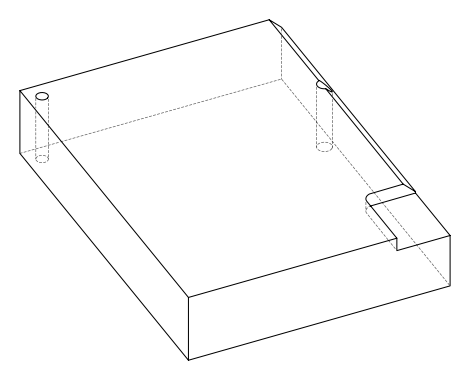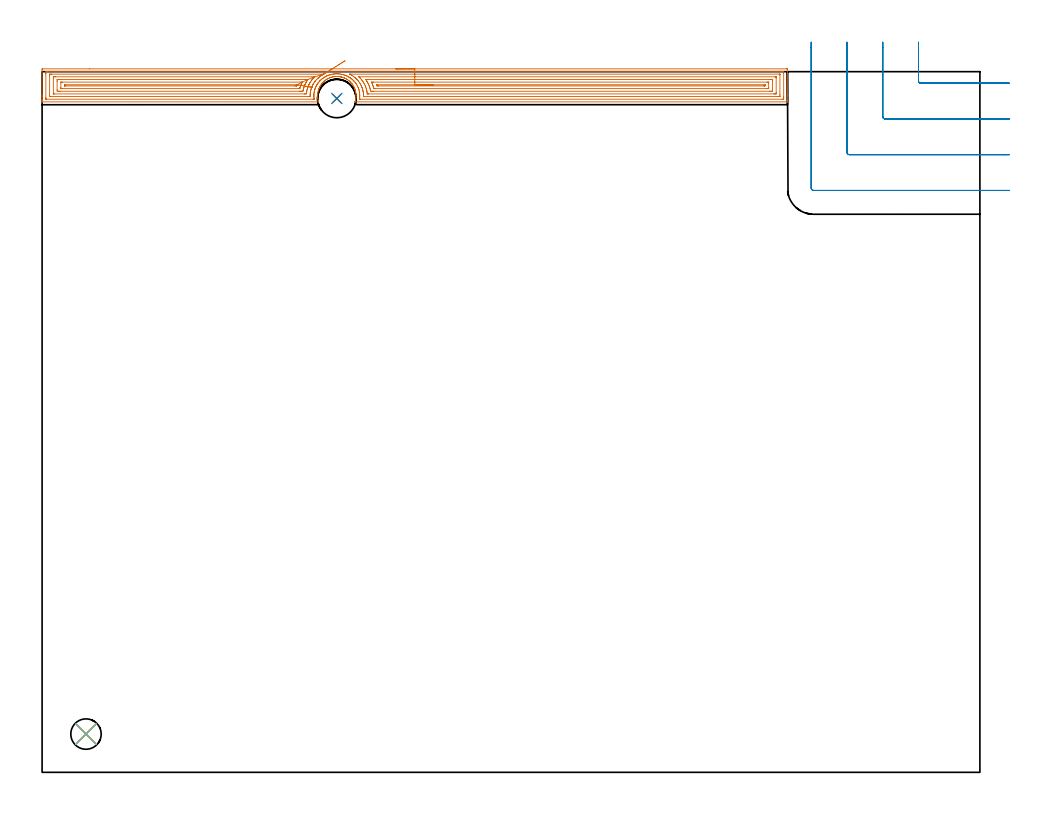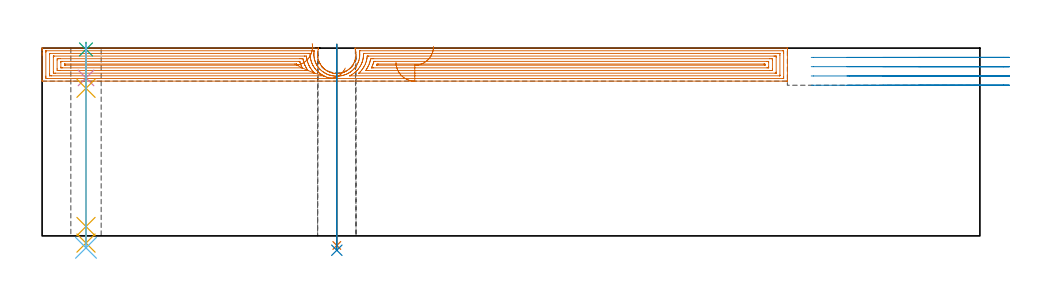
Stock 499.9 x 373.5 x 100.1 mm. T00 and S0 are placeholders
(PLAN: 8 operations, 7 tool changes, 28.4 min)
(1 AREA_MILL | FG_CHAMFER_SURFACE | UGT0205_001 | 21.97 min | 62658 mm3)
(2 MILL_CORNER_NOTCH_RECTANGULAR | CORNER_NOTCH_RECTANGULAR | UGT0201_109 | Follow Part, ap 6.35, ae 75% | 4.47 min | 152404 mm3)
(3 SPOT_DRILL | STEP1HOLE | NXT0321_9005460120000 | 0.03 min | 3 mm3)
(4 DRILL_BLIND_HOLE_INTO_CENTER | STEP1HOLE | NXT0301_077 | 0.07 min | 1283 mm3)
(5 GUN_DRILL_THROUGH_HOLE | STEP1HOLE | UGT0307_007 | 0.51 min | 6658 mm3)
(6 DRILL_TO_ENLARGE_THROUGH_HOLE | STEP1HOLE | UGT0301_286 | 0.44 min | 12628 mm3)
(7 DRILL_THROUGH_HOLE_FROM_SOLID_MATERIAL | STEP1HOLE_1 | UGT0301_515 | 0.43 min | 10934 mm3)
(8 DRILL_TO_ENLARGE_THROUGH_HOLE_1 | STEP1HOLE_1 | UGT0301_050 | 0.44 min | 20735 mm3)
(TOOL UGT0205_001 | Chamfer Mill 20 x 3 x 45 deg. | D20 FL50 Z2)
(TOOL UGT0201_109 | End Mill 25.4 mm | D25.4 FL25 Z2)
(TOOL NXT0321_9005460120000 | NC Spot Drill, 142deg, 12mm, Carbide, Uncoated | D12 PA142 FL30 Z2)
(TOOL NXT0301_077 | Carbide Drill 10.6mm [860.1-1060-053A1-MM 2214] | D10.6 PA140 FL71 Z2)
(TOOL UGT0307_007 | Gun Drill 10 mm | D10 PA130 FL24 Z1)
(TOOL UGT0301_286 | Twist Drill 16.2 mm | D16.2 PA118 FL125 Z2)
(TOOL UGT0301_515 | Carbide Drill 12.0 mm | D12 PA118 FL101 Z2)
(TOOL UGT0301_050 | Twist Drill 20.5 mm | D20.5 PA118 FL145 Z2)
(OP 1 AREA_MILL)
G17 G21 G94 G90
T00 M6
G54
G17 G0 G90 X188.65 Y375. S1061 M3
G43 Z110.1 H0
Z92.5
G94 G1 X188.688 Z91.628 F250.
X188.802 Z90.764
X188.991 Z89.912
X189.253 Z89.08
X189.587 Z88.274
X189.99 Z87.5
X190.458 Z86.764
X190.99 Z86.072
X191.579 Z85.429
X192.222 Z84.84
X192.914 Z84.308
X193.65 Z83.84
X194.424 Z83.437
X195.23 Z83.103
X196.062 Z82.841
X196.913 Z82.652
X197.778 Z82.538
X198.65 Z82.5
X396.673
X397.128 Y374.996 Z82.502
X397.29 Y374.992 Z82.506
X397.3 Y374.826 Z82.671
Y361.095 Z96.4
Y358.717 Z98.778
Y358.007 Z99.492
Y357.752 Z99.748
X397.298 Y357.398 Z100.092
X397.297 Z100.093
X397.12 Y357.4 Z100.1
X166.913
X166.817 Y357.405 Z100.091
X166.841 Y357.505 Z99.992
X166.913 Y357.742 Z99.758
X166.928 Y357.792 Z99.708
X167.013 Y358.129 Z99.371
X167.197 Y359.005 Z98.495
X167.306 Y359.881 Z97.619
X167.339 Y360.757 Z96.743
X167.297 Y361.634 Z95.866
X167.178 Y362.51 Z94.99
X166.986 Y363.386 Z94.114
X166.928 Y363.603 Z93.897
X166.913 Y363.65 Z93.85
X166.822 Y363.933 Z93.566
X166.798 Y363.999 Z93.499
X166.706 Y364.261 Z93.237
X166.529 Y364.702 Z92.797
X166.33 Y365.138 Z92.361
X166.034 Y365.72 Z91.78
X166.019 Y365.747 Z91.753
X165.949 Y365.868 Z91.632
X165.86 Y366.014 Z91.486
X165.571 Y366.456 Z91.043
X165.265 Y366.89 Z90.61
X165.141 Y367.053 Z90.447
X165.117 Y367.08 Z90.419
X164.835 Y367.413 Z90.085
X164.518 Y367.766 Z89.732
X164.326 Y367.961 Z89.537
X164.247 Y368.041 Z89.456
X163.915 Y368.347 Z89.152
X163.784 Y368.46 Z89.038
X163.573 Y368.642 Z88.857
X163.388 Y368.79 Z88.709
X163.353 Y368.818 Z88.682
X162.911 Y369.134 Z88.366
X162.46 Y369.433 Z88.067
X162.319 Y369.519 Z87.981
X161.946 Y369.724 Z87.774
X161.549 Y369.926 Z87.57
X161.264 Y370.055 Z87.443
X161.122 Y370.118 Z87.378
X161.102 Y370.126 Z87.369
X161.017 Y370.162 Z87.336
X160.673 Y370.303 Z87.197
X160.418 Y370.395 Z87.105
X159.761 Y370.59 Z86.908
X159.421 Y370.676 Z86.824
X159.333 Y370.698 Z86.802
X158.934 Y370.777 Z86.72
X158.886 Y370.786 Z86.709
X158.867 Y370.789 Z86.706
X158.439 Y370.857 Z86.642
X158.254 Y370.877 Z86.622
X157.992 Y370.904 Z86.59
X157.973 Y370.905 Z86.588
X157.566 Y370.934 Z86.564
X157.545 Y370.935 Z86.563
X157.373 Y370.938 Z86.557
X157.098 Y370.944 Z86.549
X157.001 Y370.941 Z86.55
X156.815 Y370.937 Z86.556
X156.719 Y370.936 Z86.56
X156.703 Y370.935 Z86.561
X156.651 Y370.934 Z86.562
X156.368 Y370.914 Z86.579
X156.205 Y370.904 Z86.59
X156.185 Y370.901 Z86.592
X155.757 Y370.857 Z86.643
X155.311 Y370.786 Z86.71
X154.983 Y370.721 Z86.778
X154.863 Y370.697 Z86.802
X154.418 Y370.584 Z86.913
X153.782 Y370.395 Z87.105
X153.524 Y370.301 Z87.198
X153.503 Y370.292 Z87.206
X153.075 Y370.117 Z87.379
X152.63 Y369.917 Z87.581
X152.253 Y369.723 Z87.774
X151.881 Y369.518 Z87.98
X151.737 Y369.431 Z88.068
X151.286 Y369.131 Z88.368
X150.843 Y368.815 Z88.684
X150.821 Y368.797 Z88.702
X150.627 Y368.642 Z88.857
X150.563 Y368.588 Z88.912
X150.284 Y368.346 Z89.154
X149.95 Y368.039 Z89.46
X149.927 Y368.015 Z89.484
X149.682 Y367.766 Z89.733
X149.48 Y367.541 Z89.958
X149.363 Y367.412 Z90.088
X149.056 Y367.048 Z90.45
X149.033 Y367.017 Z90.481
X148.935 Y366.89 Z90.609
X148.629 Y366.456 Z91.043
X148.342 Y366.014 Z91.485
X148.162 Y365.712 Z91.786
X148.139 Y365.665 Z91.834
X148.053 Y365.498 Z92.001
X147.964 Y365.32 Z92.174
X147.87 Y365.136 Z92.359
X147.671 Y364.701 Z92.797
X147.569 Y364.439 Z93.057
X147.498 Y364.261 Z93.236
X147.269 Y363.591 Z93.908
X147.245 Y363.5 Z94.
X147.214 Y363.386 Z94.114
X147.022 Y362.51 Z94.99
X146.903 Y361.634 Z95.866
X146.861 Y360.757 Z96.743
X146.894 Y359.881 Z97.619
X147.003 Y359.005 Z98.495
X147.186 Y358.129 Z99.371
X147.245 Y357.9 Z99.6
X147.269 Y357.803 Z99.696
X147.303 Y357.69 Z99.808
X147.348 Y357.549 Z99.949
X147.384 Y357.402 Z100.094
X147.342 Y357.401 Z100.096
X147.247 Y357.4 Z100.1
X0.18
X0.003 Y357.398 Z100.093
X0.002 Z100.092
X0. Y357.751 Z99.749
Y358.007 Z99.493
Y358.717 Z98.778
Y359.952 Z97.545
Y360.478 Z97.017
Y361.095 Z96.4
Y374.564 Z82.934
X0.002 Y374.828 Z82.669
X0.01 Y374.992 Z82.506
X0.175 Y374.999 Z82.499
X25.38 Y375. Z82.5
X198.65
Y373.586 Z83.914
X394.985 Y373.585 Z83.915
X395.258 Y373.58 Z83.92
X395.285 Y373.579 Z83.921
X395.29 Y373.561 Z83.939
X395.296 Y373.527 Z83.973
X395.298 Y373.493 Z84.007
X395.3 Y373.274 Z84.226
Y372.803 Z84.697
Y360.069 Z97.431
X395.297 Y359.597 Z97.903
X395.291 Y359.197 Z98.303
X395.273 Y358.821 Z98.679
X394.885 Y358.816 Z98.684
X394.785 Y358.815 Z98.685
X169.595
X169.494 Y358.816 Z98.684
X169.235 Y358.821 Z98.679
X169.191 Y358.829 Z98.671
Y358.86 Z98.64
X169.193 Y358.893 Z98.607
X169.215 Y359.091 Z98.409
X169.27 Y359.597 Z97.903
X169.297 Y359.89 Z97.61
X169.323 Y360.478 Z97.022
X169.329 Y360.74 Z96.76
X169.304 Y361.358 Z96.142
X169.287 Y361.661 Z95.839
X169.216 Y362.238 Z95.262
X169.156 Y362.671 Z94.829
X169.06 Y363.119 Z94.381
X168.906 Y363.797 Z93.703
X168.844 Y363.999 Z93.501
X168.701 Y364.444 Z93.056
X168.531 Y364.879 Z92.621
X168.42 Y365.156 Z92.344
X168.129 Y365.76 Z91.74
X167.807 Y366.381 Z91.119
X167.646 Y366.64 Z90.86
X167.375 Y367.065 Z90.435
X167.051 Y367.521 Z89.979
X166.993 Y367.6 Z89.9
X166.913 Y367.704 Z89.796
X166.589 Y368.082 Z89.418
X166.311 Y368.401 Z89.099
X166.172 Y368.552 Z88.948
X166.019 Y368.711 Z88.789
X165.725 Y368.992 Z88.508
X165.406 Y369.281 Z88.219
X165.125 Y369.525 Z87.975
X164.765 Y369.81 Z87.69
X164.281 Y370.162 Z87.338
X164.231 Y370.197 Z87.303
X164.12 Y370.27 Z87.23
X163.535 Y370.633 Z86.867
X163.337 Y370.743 Z86.757
X162.767 Y371.042 Z86.458
X162.443 Y371.196 Z86.304
X162.152 Y371.328 Z86.172
X161.549 Y371.567 Z85.933
X161.215 Y371.684 Z85.816
X160.747 Y371.831 Z85.669
X160.655 Y371.858 Z85.642
X160.425 Y371.922 Z85.578
X159.761 Y372.075 Z85.425
X159.565 Y372.115 Z85.385
X158.867 Y372.232 Z85.268
X158.51 Y372.274 Z85.226
X157.973 Y372.322 Z85.178
X157.544 Y372.344 Z85.156
X157.079 Y372.354 Z85.146
X156.65 Y372.344 Z85.156
X156.185 Y372.319 Z85.181
X155.814 Y372.288 Z85.212
X155.291 Y372.225 Z85.275
X155.025 Y372.184 Z85.316
X154.397 Y372.068 Z85.432
X154.275 Y372.042 Z85.458
X153.772 Y371.922 Z85.578
X153.562 Y371.864 Z85.636
X153.536 Y371.857 Z85.643
X153.503 Y371.847 Z85.653
X152.884 Y371.651 Z85.849
X152.767 Y371.611 Z85.889
X152.609 Y371.552 Z85.948
X152.242 Y371.403 Z86.097
X151.715 Y371.179 Z86.321
X151.619 Y371.136 Z86.364
X151.424 Y371.042 Z86.458
X151.027 Y370.838 Z86.662
X150.946 Y370.795 Z86.705
X150.821 Y370.724 Z86.776
X150.464 Y370.513 Z86.987
X149.927 Y370.169 Z87.331
X149.916 Y370.162 Z87.338
X149.409 Y369.791 Z87.709
X149.033 Y369.493 Z88.007
X148.917 Y369.395 Z88.105
X148.789 Y369.281 Z88.219
X148.453 Y368.971 Z88.529
X148.139 Y368.668 Z88.832
X148.007 Y368.531 Z88.969
X147.889 Y368.401 Z89.099
X147.592 Y368.059 Z89.441
X147.245 Y367.65 Z89.85
X147.188 Y367.576 Z89.924
X147.148 Y367.521 Z89.979
X146.826 Y367.052 Z90.448
X146.554 Y366.64 Z90.86
X146.476 Y366.517 Z90.983
X146.351 Y366.309 Z91.191
X146.161 Y365.946 Z91.554
X146.069 Y365.76 Z91.74
X145.874 Y365.348 Z92.152
X145.673 Y364.879 Z92.621
X145.611 Y364.727 Z92.773
X145.456 Y364.307 Z93.193
X145.379 Y364.075 Z93.425
X145.358 Y363.999 Z93.501
X145.196 Y363.376 Z94.124
X145.136 Y363.119 Z94.381
X145.052 Y362.721 Z94.779
X144.983 Y362.238 Z95.262
X144.936 Y361.87 Z95.63
X144.898 Y361.358 Z96.142
X144.878 Y361.047 Z96.453
X144.871 Y360.771 Z96.729
X144.878 Y360.478 Z97.022
X144.889 Y360.156 Z97.344
X144.932 Y359.597 Z97.903
X144.972 Y359.194 Z98.306
X144.987 Y359.034 Z98.466
X144.999 Y358.894 Z98.606
X145. Y358.821 Z98.679
X144.463 Y358.815 Z98.685
X2.315
X2.042 Y358.82 Z98.68
X2.015 Y358.821 Z98.679
X2.01 Y358.839 Z98.661
X2.004 Y358.873 Z98.627
X2.002 Y358.907 Z98.593
X2. Y359.126 Z98.374
Y359.597 Z97.903
Y372.331 Z85.169
X2.003 Y372.803 Z84.697
X2.008 Y373.203 Z84.297
X2.027 Y373.579 Z83.921
X2.415 Y373.584 Z83.916
X2.515 Y373.585 Z83.915
X198.65 Y373.586 Z83.914
Y372.172 Z85.328
X393.097 Y372.171 Z85.329
X393.181 Y372.17 Z85.33
X393.248 Y372.167 Z85.333
X393.284 Y372.165 Z85.335
X393.29 Y372.122 Z85.378
X393.296 Y371.922 Z85.578
X393.299 Y371.723 Z85.777
X393.3 Y361.158 Z96.342
X393.295 Y360.478 Z97.022
X393.292 Y360.285 Z97.215
X393.278 Y360.235 Z97.265
X393.223 Y360.233 Z97.267
X393.097 Y360.231 Z97.269
X392.455 Y360.229 Z97.271
X392.203 Y360.228 Z97.272
X171.635 Y360.229 Z97.271
X171.383 Y360.231 Z97.269
X171.348 Y360.232 Z97.268
X171.334 Y360.234 Z97.266
X171.331 Y360.301 Z97.199
X171.329 Y360.423 Z97.077
X171.33 Y360.53 Z96.97
X171.309 Y361.358 Z96.142
X171.307 Y361.433 Z96.067
X171.27 Y361.848 Z95.652
X171.228 Y362.238 Z95.262
X171.208 Y362.411 Z95.089
X171.149 Y362.788 Z94.712
X171.083 Y363.119 Z94.381
X171.006 Y363.49 Z94.01
X170.881 Y363.999 Z93.501
X170.668 Y364.703 Z92.797
X170.604 Y364.879 Z92.621
X170.489 Y365.188 Z92.312
X170.237 Y365.76 Z91.74
X170.033 Y366.209 Z91.291
X169.802 Y366.64 Z90.86
X169.595 Y367.018 Z90.482
X169.271 Y367.521 Z89.979
X168.701 Y368.341 Z89.159
X168.653 Y368.401 Z89.099
X168.454 Y368.644 Z88.856
X167.889 Y369.281 Z88.219
X167.807 Y369.37 Z88.13
X167.401 Y369.766 Z87.734
X166.979 Y370.162 Z87.338
X166.913 Y370.221 Z87.279
X166.495 Y370.573 Z86.927
X166.019 Y370.928 Z86.572
X165.857 Y371.042 Z86.458
X165.125 Y371.524 Z85.976
X164.878 Y371.681 Z85.819
X164.453 Y371.922 Z85.578
X164.231 Y372.045 Z85.455
X164.063 Y372.139 Z85.361
X164.022 Y372.162 Z85.338
X164.035 Y372.165 Z85.335
X164.083 Y372.169 Z85.331
X164.119 Y372.171 Z85.329
X164.148
X198.65 Y372.172 Z85.328
Y370.757 Z86.743
X390.704
X391.158 Y370.755 Z86.745
X391.253 Y370.752 Z86.748
X391.289 Y370.751 Z86.749
X391.292 Y370.705 Z86.795
X391.296 Y370.598 Z86.902
X391.3 Y370.17 Z87.33
Y362.247 Z95.253
X391.294 Y361.803 Z95.697
X391.29 Y361.694 Z95.806
X391.285 Y361.649 Z95.851
X391.221 Y361.648 Z95.852
X391.017 Y361.645 Z95.855
X390.415 Y361.643 Z95.857
X390.126
X174.065
X173.774 Y361.644 Z95.856
X173.35 Y361.648 Z95.852
X173.316 Y361.649 Z95.851
X173.303 Y361.695 Z95.805
X173.239 Y362.238 Z95.262
X173.171 Y362.766 Z94.734
X173.109 Y363.119 Z94.381
X173.096 Y363.193 Z94.307
X172.909 Y363.999 Z93.501
X172.827 Y364.337 Z93.163
X172.654 Y364.879 Z92.621
X172.376 Y365.662 Z91.838
X172.335 Y365.76 Z91.74
X172.277 Y365.897 Z91.603
X171.93 Y366.64 Z90.86
X171.575 Y367.332 Z90.168
X171.467 Y367.521 Z89.979
X171.383 Y367.664 Z89.836
X171.086 Y368.115 Z89.385
X170.888 Y368.401 Z89.099
X170.489 Y368.963 Z88.537
X170.233 Y369.281 Z88.219
X169.595 Y370.021 Z87.479
X169.463 Y370.162 Z87.338
X168.922 Y370.708 Z86.792
X168.88 Y370.754 Z86.746
X168.904 Y370.756 Z86.744
X168.99 Y370.757 Z86.743
X198.65
Y369.343 Z88.157
X387.733
X388.567 Y369.34 Z88.16
X388.627 Y369.337 Z88.163
X389.29 Y369.281 Z88.219
X389.299 Y368.62 Z88.88
Y363.999 Z93.501
X389.296 Y363.34 Z94.16
X389.29 Y363.119 Z94.381
X388.683 Y363.063 Z94.437
X388.627 Y363.061 Z94.439
X387.795 Y363.057 Z94.443
X387.733
X176.747
X175.912 Y363.06 Z94.44
X175.853 Y363.063 Z94.437
X175.136 Y363.119 Z94.381
X174.959 Y363.925 Z93.575
X174.938 Y364.02 Z93.48
X174.813 Y364.505 Z92.995
X174.704 Y364.879 Z92.621
X174.595 Y365.238 Z92.262
X174.401 Y365.76 Z91.74
X174.307 Y366.006 Z91.494
X174.065 Y366.587 Z90.913
X174.041 Y366.64 Z90.86
X174.021 Y366.683 Z90.817
X173.756 Y367.226 Z90.274
X173.6 Y367.521 Z89.979
X173.171 Y368.3 Z89.2
X173.108 Y368.401 Z89.099
X173.002 Y368.567 Z88.933
X172.521 Y369.281 Z88.219
X173.114 Y369.337 Z88.163
X173.171 Y369.339 Z88.161
X174.002 Y369.343 Z88.157
X174.065
X198.65
Y367.929 Z89.571
X386.425 Y367.928 Z89.572
X386.839 Y367.926 Z89.574
X387.252 Y367.922 Z89.578
X387.29 Y367.916 Z89.584
X387.294 Y367.874 Z89.626
X387.297 Y367.793 Z89.707
X387.299 Y367.672 Z89.828
X387.3 Y367.521 Z89.979
X387.299 Y364.879 Z92.621
X387.297 Y364.652 Z92.848
X387.293 Y364.539 Z92.961
X387.29 Y364.487 Z93.013
X387.247 Y364.477 Z93.023
X386.839 Y364.474 Z93.026
X386.359 Y364.472 Z93.028
X177.641 Y364.471 Z93.029
X177.159 Y364.473 Z93.027
X176.898 Y364.477 Z93.023
X176.875 Y364.478 Z93.022
X176.852 Y364.543 Z92.957
X176.76 Y364.867 Z92.633
X176.747 Y364.91 Z92.59
X176.464 Y365.76 Z91.74
X176.314 Y366.187 Z91.313
X176.124 Y366.64 Z90.86
X175.853 Y367.268 Z90.232
X175.632 Y367.738 Z89.762
X175.556 Y367.922 Z89.578
X175.646 Y367.924 Z89.576
X175.853 Y367.927 Z89.573
X176.267 Y367.929 Z89.571
X176.747
X198.65
Y366.515 Z90.985
X385.051 Y366.514 Z90.986
X385.18 Y366.513 Z90.987
X385.25 Y366.51 Z90.99
X385.28 Y366.508 Z90.992
X385.29 Y366.496 Z91.004
X385.294 Y366.47 Z91.03
X385.298 Y366.396 Z91.104
X385.294 Y366.077 Z91.423
X385.29 Y365.955 Z91.545
X385.281 Y365.892 Z91.608
X385.21 Y365.89 Z91.61
X385.051 Y365.887 Z91.613
X384.923 Y365.886 Z91.614
X384.796 Y365.885 Z91.615
X179.301 Y365.886 Z91.614
X178.662 Y365.891 Z91.609
X178.535 Y365.892 Z91.608
X178.354 Y366.296 Z91.204
X178.299 Y366.442 Z91.058
X178.279 Y366.499 Z91.001
X178.283 Y366.509 Z90.991
X178.296 Y366.51 Z90.99
X178.375 Y366.513 Z90.987
X178.535 Y366.514 Z90.986
X178.662 Y366.515 Z90.985
X198.65
X199.522 Z91.023
X200.386 Z91.137
X201.238 Z91.326
X202.07 Z91.588
X202.876 Z91.922
X203.65 Z92.325
X204.386 Z92.794
X205.078 Z93.325
X205.721 Z93.914
X206.31 Z94.557
X206.841 Z95.25
X207.31 Z95.985
X207.713 Z96.759
X208.047 Z97.565
X208.309 Z98.397
X208.498 Z99.249
X208.612 Z100.114
X208.65 Z100.985
G0 Z110.1
X161.609 Y379.385
Z89.45
G1 X161.234 Y379.148 Z88.699
X160.804 Y378.877 Z87.99
X160.324 Y378.574 Z87.327
X159.797 Y378.241 Z86.716
X159.227 Y377.882 Z86.163
X158.619 Y377.498 Z85.669
X157.976 Y377.092 Z85.241
X157.304 Y376.668 Z84.88
X156.608 Y376.229 Z84.59
X155.894 Y375.779 Z84.373
X155.166 Y375.319 Z84.23
X154.43 Y374.855 Z84.163
X153.692 Y374.39 Z84.172
X152.958 Y373.926 Z84.257
X152.233 Y373.469 Z84.417
X151.522 Y373.021 Z84.652
X150.832 Y372.585 Z84.958
X150.166 Y372.165 Z85.335
X150.085 Y372.114 Z85.386
X150.027 Y372.08 Z85.42
X149.74 Y371.922 Z85.578
X149.295 Y371.664 Z85.836
X149.033 Y371.503 Z85.997
X148.751 Y371.319 Z86.181
X148.337 Y371.042 Z86.458
X148.221 Y370.96 Z86.54
X148.139 Y370.9 Z86.6
X147.72 Y370.574 Z86.926
X147.245 Y370.186 Z87.314
X147.232 Y370.175 Z87.325
X147.217 Y370.162 Z87.338
X146.775 Y369.744 Z87.756
X146.351 Y369.33 Z88.17
X146.327 Y369.305 Z88.195
X146.306 Y369.281 Z88.219
X145.915 Y368.83 Z88.67
X145.553 Y368.401 Z89.099
X145.456 Y368.282 Z89.218
X145.141 Y367.832 Z89.668
X144.93 Y367.521 Z89.979
X144.562 Y366.949 Z90.551
X144.45 Y366.751 Z90.749
X144.392 Y366.64 Z90.86
X144.153 Y366.163 Z91.337
X143.961 Y365.76 Z91.74
X143.871 Y365.56 Z91.94
X143.668 Y365.077 Z92.423
X143.616 Y364.931 Z92.569
X143.599 Y364.879 Z92.621
X143.397 Y364.267 Z93.233
X143.325 Y363.999 Z93.501
X143.215 Y363.566 Z93.934
X143.116 Y363.119 Z94.381
X143.06 Y362.838 Z94.662
X142.972 Y362.238 Z95.262
X142.95 Y362.065 Z95.435
X142.892 Y361.358 Z96.142
X142.885 Y361.249 Z96.251
X142.875 Y360.873 Z96.627
X142.873 Y360.478 Z97.022
Y360.381 Z97.119
X142.868 Y360.274 Z97.226
X142.86 Y360.235 Z97.265
X142.837 Y360.233 Z97.267
X142.774 Y360.231 Z97.269
X142.133 Y360.229 Z97.271
X141.88
X4.203
X4.119 Y360.23 Z97.27
X4.052 Y360.233 Z97.267
X4.016 Y360.235 Z97.265
X4.01 Y360.278 Z97.222
X4.004 Y360.478 Z97.022
X4.001 Y360.677 Z96.823
X4. Y371.242 Z86.258
X4.005 Y371.922 Z85.578
X4.008 Y372.115 Z85.385
X4.022 Y372.165 Z85.335
X4.077 Y372.167 Z85.333
X4.203 Y372.169 Z85.331
X4.845 Y372.171 Z85.329
X5.097 Y372.172 Z85.328
X149.786 Y372.171 Z85.329
X149.927 Y372.17 Z85.33
X150.05 Y372.168 Z85.332
X150.166 Y372.165 Z85.335
X145.321 Y370.75 Z86.75
X145.304 Y370.731 Z86.769
X145.259 Y370.684 Z86.816
X144.736 Y370.162 Z87.338
X144.652 Y370.074 Z87.426
X144.562 Y369.977 Z87.523
X144.237 Y369.602 Z87.898
X143.963 Y369.281 Z88.219
X143.831 Y369.121 Z88.379
X143.668 Y368.914 Z88.586
X143.309 Y368.401 Z89.099
X143.096 Y368.085 Z89.415
X142.774 Y367.591 Z89.909
X142.735 Y367.521 Z89.979
X142.439 Y366.97 Z90.53
X142.27 Y366.64 Z90.86
X142.145 Y366.38 Z91.12
X141.88 Y365.796 Z91.704
X141.867 Y365.76 Z91.74
X141.632 Y365.125 Z92.375
X141.548 Y364.879 Z92.621
X141.413 Y364.459 Z93.041
X141.291 Y363.999 Z93.501
X141.231 Y363.759 Z93.741
X141.09 Y363.119 Z94.381
X141.073 Y363.033 Z94.467
X140.986 Y362.449 Z95.051
X140.961 Y362.263 Z95.237
X140.912 Y361.83 Z95.67
X140.89 Y361.65 Z95.85
X140.693 Y361.647 Z95.853
X140.092 Y361.644 Z95.856
X139.803 Y361.643 Z95.857
X6.596
X6.142 Y361.645 Z95.855
X6.047 Y361.647 Z95.853
X6.011 Y361.649 Z95.851
X6.008 Y361.696 Z95.804
X6.004 Y361.802 Z95.698
X6. Y362.23 Z95.27
Y370.153 Z87.347
X6.006 Y370.598 Z86.902
X6.01 Y370.706 Z86.794
X6.015 Y370.751 Z86.749
X6.079 Y370.752 Z86.748
X6.282 Y370.755 Z86.745
X6.885 Y370.757 Z86.743
X7.174
X144.852
X145.114 Y370.755 Z86.745
X145.321 Y370.75 Z86.75
X141.674 Y369.281 Z88.219
X141.054 Y368.335 Z89.165
X140.986 Y368.227 Z89.273
X140.73 Y367.773 Z89.727
X140.595 Y367.521 Z89.979
X140.426 Y367.192 Z90.308
X140.158 Y366.64 Z90.86
X140.137 Y366.596 Z90.904
X140.092 Y366.494 Z91.006
X139.88 Y365.969 Z91.531
X139.8 Y365.76 Z91.74
X139.643 Y365.322 Z92.178
X139.497 Y364.879 Z92.621
X139.429 Y364.653 Z92.847
X139.255 Y363.999 Z93.501
X139.244 Y363.954 Z93.546
X139.198 Y363.746 Z93.754
X139.086 Y363.229 Z94.271
X139.061 Y363.119 Z94.381
X138.362 Y363.062 Z94.438
X138.304 Y363.06 Z94.44
X137.473 Y363.057 Z94.443
X137.41
X9.567
X8.733 Y363.06 Z94.44
X8.673 Y363.063 Z94.437
X8.01 Y363.119 Z94.381
X8.001 Y363.78 Z93.72
Y368.401 Z89.099
X8.004 Y369.06 Z88.44
X8.01 Y369.281 Z88.219
X8.617 Y369.337 Z88.163
X8.673 Y369.339 Z88.161
X9.505 Y369.343 Z88.157
X9.567
X140.092
X140.927 Y369.34 Z88.16
X140.986 Y369.337 Z88.163
X141.674 Y369.281 Z88.219
X138.652 Y367.921 Z89.579
X138.611 Y367.822 Z89.678
X138.464 Y367.521 Z89.979
X138.413 Y367.414 Z90.086
X138.304 Y367.183 Z90.317
X138.14 Y366.803 Z90.697
X138.073 Y366.64 Z90.86
X137.888 Y366.17 Z91.33
X137.736 Y365.76 Z91.74
X137.653 Y365.521 Z91.979
X137.448 Y364.879 Z92.621
X137.439 Y364.851 Z92.649
X137.41 Y364.742 Z92.758
X137.338 Y364.497 Z93.003
X137.328 Y364.477 Z93.023
X137.319 Y364.475 Z93.025
X137.29 Y364.473 Z93.027
X137.171 Y364.472 Z93.028
X136.931 Y364.471 Z93.029
X10.875 Y364.472 Z93.028
X10.461 Y364.474 Z93.026
X10.048 Y364.478 Z93.022
X10.009 Y364.484 Z93.016
X10.006 Y364.526 Z92.974
X10.003 Y364.607 Z92.893
X10.001 Y364.728 Z92.772
X10. Y364.879 Z92.621
X10.001 Y367.521 Z89.979
X10.003 Y367.748 Z89.752
X10.007 Y367.861 Z89.639
X10.01 Y367.913 Z89.587
X10.053 Y367.923 Z89.577
X10.461 Y367.926 Z89.574
X10.941 Y367.928 Z89.572
X138.304
X138.512 Y367.926 Z89.574
X138.615 Y367.924 Z89.576
X138.652 Y367.921 Z89.579
X135.927 Y366.504 Z90.996
X135.926 Y366.492 Z91.008
X135.921 Y366.476 Z91.024
X135.883 Y366.384 Z91.116
X135.651 Y365.892 Z91.608
X135.622 Y365.89 Z91.61
X135.494 Y365.887 Z91.613
X135.368 Y365.886 Z91.614
X134.728 Y365.885 Z91.615
X12.249 Y365.886 Z91.614
X12.121 Y365.887 Z91.613
X12.05 Y365.89 Z91.61
X12.019 Y365.892 Z91.608
X12.01 Y365.904 Z91.596
X12.006 Y365.93 Z91.57
X12.002 Y366.003 Z91.497
X12.009 Y366.109 Z91.391
X12.042 Y366.508 Z90.992
X12.215 Y366.514 Z90.986
X12.249
X135.622
X135.752 Y366.513 Z90.987
X135.906 Y366.508 Z90.992
X135.927 Y366.504 Z90.996
X136.768 Y366.36 Z91.178
X137.59 Y366.22 Z91.434
X138.387 Y366.084 Z91.762
X139.153 Y365.953 Z92.159
X139.881 Y365.828 Z92.622
X140.567 Y365.711 Z93.148
X141.206 Y365.602 Z93.732
X141.792 Y365.502 Z94.371
X142.32 Y365.411 Z95.059
X142.788 Y365.332 Z95.791
X143.191 Y365.263 Z96.562
X143.526 Y365.205 Z97.365
X143.791 Y365.16 Z98.195
X143.983 Y365.127 Z99.045
X144.102 Y365.107 Z99.909
X144.146 Y365.099 Z100.781
X144.115 Y365.105 Z101.652
X144.009 Y365.123 Z102.518
G0 Z110.1
M5
M2
(OP 2 MILL_CORNER_NOTCH_RECTANGULAR)
G17 G21 G94 G90
T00 M6
G54
G17 G0 G90 X467.15 Y389.2 S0 M3
G43 Z110.1 H0
Z95.15
G94 G1 Y386.2 F250.
Y368.613 F500.
G3 X468.413 Y367.35 R1.27
G1 X512.6
X515.6 F250.
G0 Z110.1
X448.1 Y389.2
Z95.15
G1 Y386.2
Y349.564 F500.
G3 X449.364 Y348.3 R1.27
G1 X512.6
X515.6 F250.
G0 Z110.1
X429.05 Y389.2
Z95.15
G1 Y386.2
Y330.514 F500.
G3 X430.314 Y329.25 R1.27
G1 X512.6
X515.6 F250.
G0 Z110.1
X410. Y389.2
Z95.15
G1 Y386.2
Y311.464 F500.
G3 X411.264 Y310.2 R1.27
G1 X512.6
X515.6 F250.
G0 Z110.1
X467.15 Y389.2
Z90.2
G1 Y386.2
Y368.613 F500.
G3 X468.413 Y367.35 R1.27
G1 X512.6
X515.6 F250.
G0 Z110.1
X448.1 Y389.2
Z90.2
G1 Y386.2
Y349.564 F500.
G3 X449.364 Y348.3 R1.27
G1 X512.6
X515.6 F250.
G0 Z110.1
X429.05 Y389.2
Z90.2
G1 Y386.2
Y330.514 F500.
G3 X430.314 Y329.25 R1.27
G1 X512.6
X515.6 F250.
G0 Z110.1
X410. Y389.2
Z90.2
G1 Y386.2
Y311.464 F500.
G3 X411.264 Y310.2 R1.27
G1 X512.6
X515.6 F250.
G0 Z110.1
X467.15 Y389.2
Z85.25
G1 Y386.2
Y368.613 F500.
G3 X468.413 Y367.35 R1.27
G1 X512.6
X515.6 F250.
G0 Z110.1
X448.1 Y389.2
Z85.25
G1 Y386.2
Y349.564 F500.
G3 X449.364 Y348.3 R1.27
G1 X512.6
X515.6 F250.
G0 Z110.1
X429.05 Y389.2
Z85.25
G1 Y386.2
Y330.514 F500.
G3 X430.314 Y329.25 R1.27
G1 X512.6
X515.6 F250.
G0 Z110.1
X410. Y389.2
Z85.25
G1 Y386.2
Y311.464 F500.
G3 X411.264 Y310.2 R1.27
G1 X512.6
X515.6 F250.
G0 Z110.1
X467.15 Y389.2
Z80.3
G1 Y386.2
Y368.613 F500.
G3 X468.413 Y367.35 R1.27
G1 X512.6
X515.6 F250.
G0 Z110.1
X448.1 Y389.2
Z80.3
G1 Y386.2
Y349.564 F500.
G3 X449.364 Y348.3 R1.27
G1 X512.6
X515.6 F250.
G0 Z110.1
X429.05 Y389.2
Z80.3
G1 Y386.2
Y330.514 F500.
G3 X430.314 Y329.25 R1.27
G1 X512.6
X515.6 F250.
G0 Z110.1
X410. Y389.2
Z80.3
G1 Y386.2
Y311.464 F500.
G3 X411.264 Y310.2 R1.27
G1 X512.6
X515.6 F250.
G0 Z110.1
M5
M2
(OP 3 SPOT_DRILL)
G17 G21 G94 G90
T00 M6
G54
G17 G0 G90 X23.4 Y20.4 S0 M3
G43 Z110.1 H0
G94 G81 G98 Z99.403 F250. R103.1
G80
M5
M2
(OP 4 DRILL_BLIND_HOLE_INTO_CENTER)
G17 G21 G94 G90
T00 M6
G54
G17 G0 G90 X23.4 Y20.4 S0 M3
G43 Z110.1 H1
G94 G81 G98 Z84.2 F250. R102.1
G80
M5
M2
(OP 5 GUN_DRILL_THROUGH_HOLE)
G17 G21 G94 G90
T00 M6
G54
G17 G0 G90 X23.4 Y20.4 M8
G43 Z110.1 H0
Z96.347
S716 M3
G94 G1 Z78.688 F125. M26
G4 X.084
Z5. F250.
G4 X.084
Z-3.832 F125.
G4 X.084
M5
M9
G0 Z96.347
Z110.1
M2
(OP 6 DRILL_TO_ENLARGE_THROUGH_HOLE)
G17 G21 G94 G90
T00 M6
G54
G17 G0 G90 X23.4 Y20.4 S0 M3
G43 Z110.1 H0
G94 G73 G98 Z-6.367 F250. Q15.21 R102.1
G80
M5
M2
(OP 7 DRILL_THROUGH_HOLE_FROM_SOLID_MATERIAL)
G17 G21 G94 G90
T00 M6
G54
G17 G0 G90 X157.1 Y359.2 S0 M3
G43 Z110.1 H0
G94 G81 G98 Z-5.105 F250. R102.1
G80
M5
M2
(OP 8 DRILL_TO_ENLARGE_THROUGH_HOLE_1)
G17 G21 G94 G90
T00 M6
G54
G17 G0 G90 X157.1 Y359.2 S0 M3
G43 Z110.1 H0
G94 G73 G98 Z-7.659 F250. Q17.96 R102.1
G80
M5
M2
